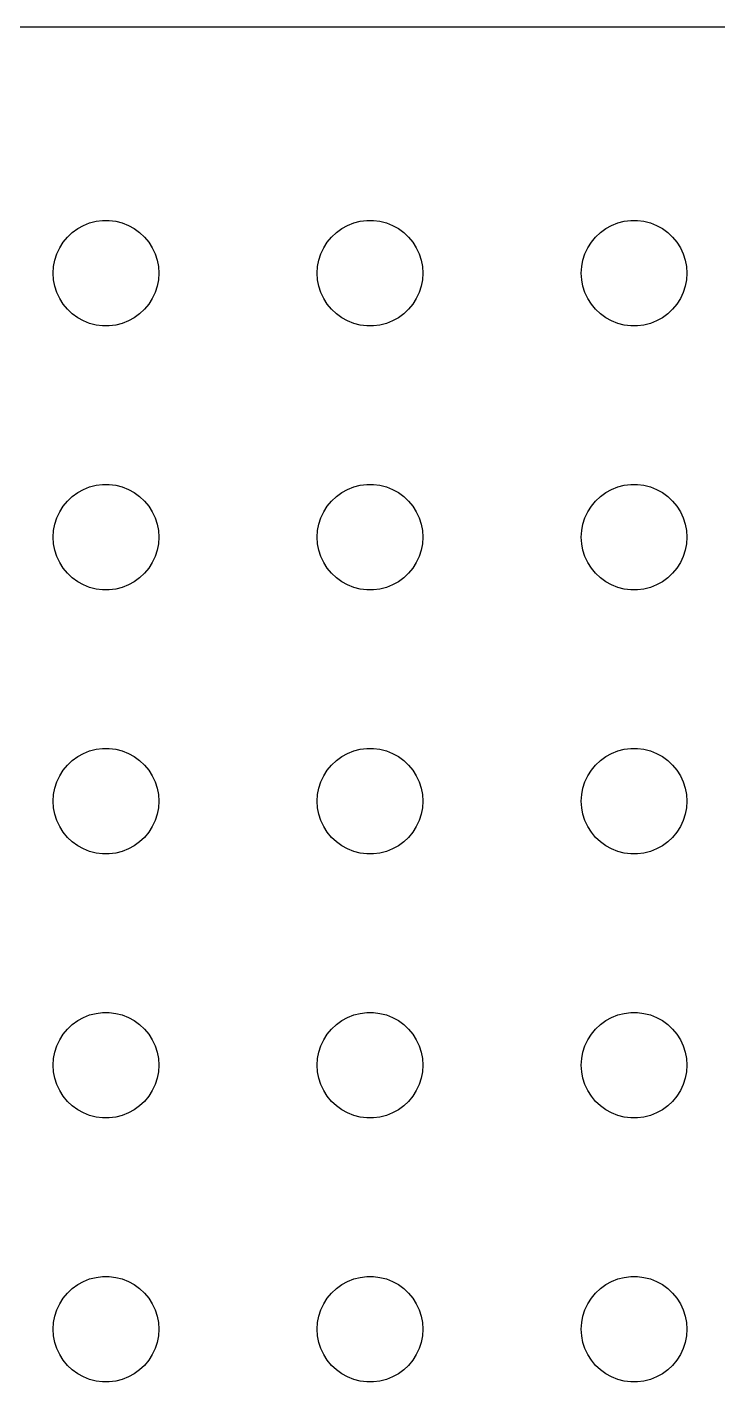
# Model space of a CAD drawing. Header units: metres. Extents: x -37 to 37, y 383 to 793.
# Drawn here: x -2.24 to 17.38, y 670.5 to 708.99 of the extents above; entities that cross this region are included whole.
import ezdxf

# ---------------------------------------------------------------- set-up
doc = ezdxf.new("R2010")
doc.units = ezdxf.units.M

msp = doc.modelspace()

# ---------------------------------------------------------------- linework, layer by layer
for p, q in [((32.3139, 708.99), (-32.3139, 708.99)), ((-0.956131, 703.156), (-0.803726, 703.266)), ((-0.803726, 703.266), (-0.638657, 703.357)), ((-0.638657, 703.357), (-0.463516, 703.427)), ((-0.463516, 703.427), (-0.281067, 703.473)), ((-0.281067, 703.473), (-0.094177, 703.497)), ((-0.094177, 703.497), (0.094177, 703.497)), ((0.094177, 703.497), (0.281067, 703.473)), ((0.281067, 703.473), (0.463516, 703.427)), ((0.463516, 703.427), (0.638657, 703.357)), ((0.638657, 703.357), (0.803726, 703.266)), ((0.803726, 703.266), (0.956131, 703.156)), ((6.54385, 703.156), (6.69626, 703.266)), ((6.69626, 703.266), (6.86133, 703.357)), ((6.86133, 703.357), (7.03647, 703.427)), ((7.03647, 703.427), (7.21892, 703.473)), ((7.21892, 703.473), (7.40581, 703.497)), ((7.40581, 703.497), (7.59418, 703.497)), ((7.59418, 703.497), (7.78107, 703.473)), ((7.78107, 703.473), (7.96352, 703.427)), ((7.96352, 703.427), (8.13866, 703.357)), ((8.13866, 703.357), (8.30373, 703.266)), ((8.30373, 703.266), (8.45613, 703.156)), ((14.0439, 703.156), (14.1963, 703.266)), ((14.1963, 703.266), (14.3613, 703.357)), ((14.3613, 703.357), (14.5365, 703.427)), ((14.5365, 703.427), (14.7189, 703.473)), ((14.7189, 703.473), (14.9058, 703.497)), ((14.9058, 703.497), (15.0942, 703.497)), ((15.0942, 703.497), (15.2811, 703.473)), ((15.2811, 703.473), (15.4635, 703.427)), ((15.4635, 703.427), (15.6387, 703.357)), ((15.6387, 703.357), (15.8037, 703.266)), ((15.8037, 703.266), (15.9561, 703.156)), ((-1.31445, 702.723), (-1.21352, 702.882)), ((-1.21352, 702.882), (-1.09344, 703.027)), ((-1.09344, 703.027), (-0.956131, 703.156)), ((0.956131, 703.156), (1.09344, 703.027)), ((1.09344, 703.027), (1.21352, 702.882)), ((1.21352, 702.882), (1.31445, 702.723)), ((6.18553, 702.723), (6.28647, 702.882)), ((6.28647, 702.882), (6.40654, 703.027)), ((6.40654, 703.027), (6.54385, 703.156)), ((8.45613, 703.156), (8.59344, 703.027)), ((8.59344, 703.027), (8.71352, 702.882)), ((8.71352, 702.882), (8.81445, 702.723)), ((13.6855, 702.723), (13.7865, 702.882)), ((13.7865, 702.882), (13.9065, 703.027)), ((13.9065, 703.027), (14.0439, 703.156)), ((15.9561, 703.156), (16.0934, 703.027)), ((16.0934, 703.027), (16.2135, 702.882)), ((16.2135, 702.882), (16.3145, 702.723)), ((-1.45287, 702.373), (-1.39465, 702.552)), ((-1.39465, 702.552), (-1.31445, 702.723)), ((1.31445, 702.723), (1.39465, 702.552)), ((1.39465, 702.552), (1.45287, 702.373)), ((6.04712, 702.373), (6.10533, 702.552)), ((6.10533, 702.552), (6.18553, 702.723)), ((8.81445, 702.723), (8.89465, 702.552)), ((8.89465, 702.552), (8.95287, 702.373)), ((13.5471, 702.373), (13.6053, 702.552)), ((13.6053, 702.552), (13.6855, 702.723)), ((16.3145, 702.723), (16.3947, 702.552)), ((16.3947, 702.552), (16.4529, 702.373)), ((-1.5, 702), (-1.48816, 702.188)), ((-1.48816, 702.188), (-1.45287, 702.373)), ((1.45287, 702.373), (1.48816, 702.188)), ((1.48816, 702.188), (1.5, 702)), ((6, 702), (6.01183, 702.188)), ((6.01183, 702.188), (6.04712, 702.373)), ((8.95287, 702.373), (8.98816, 702.188)), ((8.98816, 702.188), (9, 702)), ((13.5, 702), (13.5118, 702.188)), ((13.5118, 702.188), (13.5471, 702.373)), ((16.4529, 702.373), (16.4882, 702.188)), ((16.4882, 702.188), (16.5, 702)), ((-1.48816, 701.812), (-1.5, 702)), ((-1.45287, 701.627), (-1.48816, 701.812)), ((-1.39465, 701.448), (-1.45287, 701.627)), ((1.45287, 701.627), (1.39465, 701.448)), ((1.48816, 701.812), (1.45287, 701.627)), ((1.5, 702), (1.48816, 701.812)), ((6.01183, 701.812), (6, 702)), ((6.04712, 701.627), (6.01183, 701.812)), ((6.10533, 701.448), (6.04712, 701.627)), ((8.95287, 701.627), (8.89465, 701.448)), ((8.98816, 701.812), (8.95287, 701.627)), ((9, 702), (8.98816, 701.812)), ((13.5118, 701.812), (13.5, 702)), ((13.5471, 701.627), (13.5118, 701.812)), ((13.6053, 701.448), (13.5471, 701.627)), ((16.4529, 701.627), (16.3947, 701.448)), ((16.4882, 701.812), (16.4529, 701.627)), ((16.5, 702), (16.4882, 701.812)), ((-1.31445, 701.277), (-1.39465, 701.448)), ((-1.21352, 701.118), (-1.31445, 701.277)), ((1.31445, 701.277), (1.21352, 701.118)), ((1.39465, 701.448), (1.31445, 701.277)), ((6.18553, 701.277), (6.10533, 701.448)), ((6.28647, 701.118), (6.18553, 701.277)), ((8.81445, 701.277), (8.71352, 701.118)), ((8.89465, 701.448), (8.81445, 701.277)), ((13.6855, 701.277), (13.6053, 701.448)), ((13.7865, 701.118), (13.6855, 701.277)), ((16.3145, 701.277), (16.2135, 701.118)), ((16.3947, 701.448), (16.3145, 701.277)), ((-1.09344, 700.973), (-1.21352, 701.118)), ((-0.956131, 700.844), (-1.09344, 700.973)), ((1.09344, 700.973), (0.956131, 700.844)), ((1.21352, 701.118), (1.09344, 700.973)), ((6.40654, 700.973), (6.28647, 701.118)), ((6.54385, 700.844), (6.40654, 700.973)), ((8.59344, 700.973), (8.45613, 700.844)), ((8.71352, 701.118), (8.59344, 700.973)), ((13.9065, 700.973), (13.7865, 701.118)), ((14.0439, 700.844), (13.9065, 700.973)), ((16.0934, 700.973), (15.9561, 700.844)), ((16.2135, 701.118), (16.0934, 700.973)), ((-0.803726, 700.734), (-0.956131, 700.844)), ((-0.638657, 700.643), (-0.803726, 700.734)), ((-0.463516, 700.573), (-0.638657, 700.643)), ((-0.281067, 700.527), (-0.463516, 700.573)), ((-0.094177, 700.503), (-0.281067, 700.527)), ((0.094177, 700.503), (-0.094177, 700.503)), ((0.281067, 700.527), (0.094177, 700.503)), ((0.463516, 700.573), (0.281067, 700.527)), ((0.638657, 700.643), (0.463516, 700.573)), ((0.803726, 700.734), (0.638657, 700.643)), ((0.956131, 700.844), (0.803726, 700.734)), ((6.69626, 700.734), (6.54385, 700.844)), ((6.86133, 700.643), (6.69626, 700.734)), ((7.03647, 700.573), (6.86133, 700.643)), ((7.21892, 700.527), (7.03647, 700.573)), ((7.40581, 700.503), (7.21892, 700.527)), ((7.59418, 700.503), (7.40581, 700.503)), ((7.78107, 700.527), (7.59418, 700.503)), ((7.96352, 700.573), (7.78107, 700.527)), ((8.13866, 700.643), (7.96352, 700.573)), ((8.30373, 700.734), (8.13866, 700.643)), ((8.45613, 700.844), (8.30373, 700.734)), ((14.1963, 700.734), (14.0439, 700.844)), ((14.3613, 700.643), (14.1963, 700.734)), ((14.5365, 700.573), (14.3613, 700.643)), ((14.7189, 700.527), (14.5365, 700.573)), ((14.9058, 700.503), (14.7189, 700.527)), ((15.0942, 700.503), (14.9058, 700.503)), ((15.2811, 700.527), (15.0942, 700.503)), ((15.4635, 700.573), (15.2811, 700.527)), ((15.6387, 700.643), (15.4635, 700.573)), ((15.8037, 700.734), (15.6387, 700.643)), ((15.9561, 700.844), (15.8037, 700.734)), ((-0.803726, 695.766), (-0.638657, 695.857)), ((-0.638657, 695.857), (-0.463516, 695.927)), ((-0.463516, 695.927), (-0.281067, 695.973)), ((-0.281067, 695.973), (-0.094177, 695.997)), ((-0.094177, 695.997), (0.094177, 695.997)), ((0.094177, 695.997), (0.281067, 695.973)), ((0.281067, 695.973), (0.463516, 695.927)), ((0.463516, 695.927), (0.638657, 695.857)), ((0.638657, 695.857), (0.803726, 695.766)), ((6.69626, 695.766), (6.86133, 695.857)), ((6.86133, 695.857), (7.03647, 695.927)), ((7.03647, 695.927), (7.21892, 695.973)), ((7.21892, 695.973), (7.40581, 695.997)), ((7.40581, 695.997), (7.59418, 695.997)), ((7.59418, 695.997), (7.78107, 695.973)), ((7.78107, 695.973), (7.96352, 695.927)), ((7.96352, 695.927), (8.13866, 695.857)), ((8.13866, 695.857), (8.30373, 695.766)), ((14.1963, 695.766), (14.3613, 695.857)), ((14.3613, 695.857), (14.5365, 695.927)), ((14.5365, 695.927), (14.7189, 695.973)), ((14.7189, 695.973), (14.9058, 695.997)), ((14.9058, 695.997), (15.0942, 695.997)), ((15.0942, 695.997), (15.2811, 695.973)), ((15.2811, 695.973), (15.4635, 695.927)), ((15.4635, 695.927), (15.6387, 695.857)), ((15.6387, 695.857), (15.8037, 695.766)), ((-1.21352, 695.382), (-1.09344, 695.527)), ((-1.09344, 695.527), (-0.956131, 695.656)), ((-0.956131, 695.656), (-0.803726, 695.766)), ((0.803726, 695.766), (0.956131, 695.656)), ((0.956131, 695.656), (1.09344, 695.527)), ((1.09344, 695.527), (1.21352, 695.382)), ((6.28647, 695.382), (6.40654, 695.527)), ((6.40654, 695.527), (6.54385, 695.656)), ((6.54385, 695.656), (6.69626, 695.766)), ((8.30373, 695.766), (8.45613, 695.656)), ((8.45613, 695.656), (8.59344, 695.527)), ((8.59344, 695.527), (8.71352, 695.382)), ((13.7865, 695.382), (13.9065, 695.527)), ((13.9065, 695.527), (14.0439, 695.656)), ((14.0439, 695.656), (14.1963, 695.766)), ((15.8037, 695.766), (15.9561, 695.656)), ((15.9561, 695.656), (16.0934, 695.527)), ((16.0934, 695.527), (16.2135, 695.382)), ((-1.39465, 695.052), (-1.31445, 695.223)), ((-1.31445, 695.223), (-1.21352, 695.382)), ((1.21352, 695.382), (1.31445, 695.223)), ((1.31445, 695.223), (1.39465, 695.052)), ((6.10533, 695.052), (6.18553, 695.223)), ((6.18553, 695.223), (6.28647, 695.382)), ((8.71352, 695.382), (8.81445, 695.223)), ((8.81445, 695.223), (8.89465, 695.052)), ((13.6053, 695.052), (13.6855, 695.223)), ((13.6855, 695.223), (13.7865, 695.382)), ((16.2135, 695.382), (16.3145, 695.223)), ((16.3145, 695.223), (16.3947, 695.052)), ((-1.48816, 694.688), (-1.45287, 694.873)), ((-1.45287, 694.873), (-1.39465, 695.052)), ((1.39465, 695.052), (1.45287, 694.873)), ((1.45287, 694.873), (1.48816, 694.688)), ((6.01183, 694.688), (6.04712, 694.873)), ((6.04712, 694.873), (6.10533, 695.052)), ((8.89465, 695.052), (8.95287, 694.873)), ((8.95287, 694.873), (8.98816, 694.688)), ((13.5118, 694.688), (13.5471, 694.873)), ((13.5471, 694.873), (13.6053, 695.052)), ((16.3947, 695.052), (16.4529, 694.873)), ((16.4529, 694.873), (16.4882, 694.688)), ((-1.5, 694.5), (-1.48816, 694.688)), ((-1.48816, 694.312), (-1.5, 694.5)), ((-1.45287, 694.127), (-1.48816, 694.312)), ((1.48816, 694.312), (1.45287, 694.127)), ((1.48816, 694.688), (1.5, 694.5)), ((1.5, 694.5), (1.48816, 694.312)), ((6, 694.5), (6.01183, 694.688)), ((6.01183, 694.312), (6, 694.5)), ((6.04712, 694.127), (6.01183, 694.312)), ((8.98816, 694.312), (8.95287, 694.127)), ((8.98816, 694.688), (9, 694.5)), ((9, 694.5), (8.98816, 694.312)), ((13.5, 694.5), (13.5118, 694.688)), ((13.5118, 694.312), (13.5, 694.5)), ((13.5471, 694.127), (13.5118, 694.312)), ((16.4882, 694.312), (16.4529, 694.127)), ((16.4882, 694.688), (16.5, 694.5)), ((16.5, 694.5), (16.4882, 694.312)), ((-1.39465, 693.948), (-1.45287, 694.127)), ((-1.31445, 693.777), (-1.39465, 693.948)), ((1.39465, 693.948), (1.31445, 693.777)), ((1.45287, 694.127), (1.39465, 693.948)), ((6.10533, 693.948), (6.04712, 694.127)), ((6.18553, 693.777), (6.10533, 693.948)), ((8.89465, 693.948), (8.81445, 693.777)), ((8.95287, 694.127), (8.89465, 693.948)), ((13.6053, 693.948), (13.5471, 694.127)), ((13.6855, 693.777), (13.6053, 693.948)), ((16.3947, 693.948), (16.3145, 693.777)), ((16.4529, 694.127), (16.3947, 693.948)), ((-1.21352, 693.618), (-1.31445, 693.777)), ((-1.09344, 693.473), (-1.21352, 693.618)), ((1.21352, 693.618), (1.09344, 693.473)), ((1.31445, 693.777), (1.21352, 693.618)), ((6.28647, 693.618), (6.18553, 693.777)), ((6.40654, 693.473), (6.28647, 693.618)), ((8.71352, 693.618), (8.59344, 693.473)), ((8.81445, 693.777), (8.71352, 693.618)), ((13.7865, 693.618), (13.6855, 693.777)), ((13.9065, 693.473), (13.7865, 693.618)), ((16.2135, 693.618), (16.0934, 693.473)), ((16.3145, 693.777), (16.2135, 693.618)), ((-0.956131, 693.344), (-1.09344, 693.473)), ((-0.803726, 693.234), (-0.956131, 693.344)), ((-0.638657, 693.143), (-0.803726, 693.234)), ((0.803726, 693.234), (0.638657, 693.143)), ((0.956131, 693.344), (0.803726, 693.234)), ((1.09344, 693.473), (0.956131, 693.344)), ((6.54385, 693.344), (6.40654, 693.473)), ((6.69626, 693.234), (6.54385, 693.344)), ((6.86133, 693.143), (6.69626, 693.234)), ((8.30373, 693.234), (8.13866, 693.143)), ((8.45613, 693.344), (8.30373, 693.234)), ((8.59344, 693.473), (8.45613, 693.344)), ((14.0439, 693.344), (13.9065, 693.473)), ((14.1963, 693.234), (14.0439, 693.344)), ((14.3613, 693.143), (14.1963, 693.234)), ((15.8037, 693.234), (15.6387, 693.143)), ((15.9561, 693.344), (15.8037, 693.234)), ((16.0934, 693.473), (15.9561, 693.344)), ((-0.463516, 693.073), (-0.638657, 693.143)), ((-0.281067, 693.027), (-0.463516, 693.073)), ((-0.094177, 693.003), (-0.281067, 693.027)), ((0.094177, 693.003), (-0.094177, 693.003)), ((0.281067, 693.027), (0.094177, 693.003)), ((0.463516, 693.073), (0.281067, 693.027)), ((0.638657, 693.143), (0.463516, 693.073)), ((7.03647, 693.073), (6.86133, 693.143)), ((7.21892, 693.027), (7.03647, 693.073)), ((7.40581, 693.003), (7.21892, 693.027)), ((7.59418, 693.003), (7.40581, 693.003)), ((7.78107, 693.027), (7.59418, 693.003)), ((7.96352, 693.073), (7.78107, 693.027)), ((8.13866, 693.143), (7.96352, 693.073)), ((14.5365, 693.073), (14.3613, 693.143)), ((14.7189, 693.027), (14.5365, 693.073)), ((14.9058, 693.003), (14.7189, 693.027)), ((15.0942, 693.003), (14.9058, 693.003)), ((15.2811, 693.027), (15.0942, 693.003)), ((15.4635, 693.073), (15.2811, 693.027)), ((15.6387, 693.143), (15.4635, 693.073)), ((-1.09344, 688.027), (-0.956131, 688.156)), ((-0.956131, 688.156), (-0.803726, 688.266)), ((-0.803726, 688.266), (-0.638657, 688.357)), ((-0.638657, 688.357), (-0.463516, 688.427)), ((-0.463516, 688.427), (-0.281067, 688.473)), ((-0.281067, 688.473), (-0.094177, 688.497)), ((-0.094177, 688.497), (0.094177, 688.497)), ((0.094177, 688.497), (0.281067, 688.473)), ((0.281067, 688.473), (0.463516, 688.427)), ((0.463516, 688.427), (0.638657, 688.357)), ((0.638657, 688.357), (0.803726, 688.266)), ((0.803726, 688.266), (0.956131, 688.156)), ((0.956131, 688.156), (1.09344, 688.027)), ((6.40654, 688.027), (6.54385, 688.156)), ((6.54385, 688.156), (6.69626, 688.266)), ((6.69626, 688.266), (6.86133, 688.357)), ((6.86133, 688.357), (7.03647, 688.427)), ((7.03647, 688.427), (7.21892, 688.473)), ((7.21892, 688.473), (7.40581, 688.497)), ((7.40581, 688.497), (7.59418, 688.497)), ((7.59418, 688.497), (7.78107, 688.473)), ((7.78107, 688.473), (7.96352, 688.427)), ((7.96352, 688.427), (8.13866, 688.357)), ((8.13866, 688.357), (8.30373, 688.266)), ((8.30373, 688.266), (8.45613, 688.156)), ((8.45613, 688.156), (8.59344, 688.027)), ((13.9065, 688.027), (14.0439, 688.156)), ((14.0439, 688.156), (14.1963, 688.266)), ((14.1963, 688.266), (14.3613, 688.357)), ((14.3613, 688.357), (14.5365, 688.427)), ((14.5365, 688.427), (14.7189, 688.473)), ((14.7189, 688.473), (14.9058, 688.497)), ((14.9058, 688.497), (15.0942, 688.497)), ((15.0942, 688.497), (15.2811, 688.473)), ((15.2811, 688.473), (15.4635, 688.427)), ((15.4635, 688.427), (15.6387, 688.357)), ((15.6387, 688.357), (15.8037, 688.266)), ((15.8037, 688.266), (15.9561, 688.156)), ((15.9561, 688.156), (16.0934, 688.027)), ((-1.31445, 687.723), (-1.21352, 687.882)), ((-1.21352, 687.882), (-1.09344, 688.027)), ((1.09344, 688.027), (1.21352, 687.882)), ((1.21352, 687.882), (1.31445, 687.723)), ((6.18553, 687.723), (6.28647, 687.882)), ((6.28647, 687.882), (6.40654, 688.027)), ((8.59344, 688.027), (8.71352, 687.882)), ((8.71352, 687.882), (8.81445, 687.723)), ((13.6855, 687.723), (13.7865, 687.882)), ((13.7865, 687.882), (13.9065, 688.027)), ((16.0934, 688.027), (16.2135, 687.882)), ((16.2135, 687.882), (16.3145, 687.723)), ((-1.45287, 687.373), (-1.39465, 687.552)), ((-1.39465, 687.552), (-1.31445, 687.723)), ((1.31445, 687.723), (1.39465, 687.552)), ((1.39465, 687.552), (1.45287, 687.373)), ((6.04712, 687.373), (6.10533, 687.552)), ((6.10533, 687.552), (6.18553, 687.723)), ((8.81445, 687.723), (8.89465, 687.552)), ((8.89465, 687.552), (8.95287, 687.373)), ((13.5471, 687.373), (13.6053, 687.552)), ((13.6053, 687.552), (13.6855, 687.723)), ((16.3145, 687.723), (16.3947, 687.552)), ((16.3947, 687.552), (16.4529, 687.373)), ((-1.5, 687), (-1.48816, 687.188)), ((-1.48816, 686.812), (-1.5, 687)), ((-1.48816, 687.188), (-1.45287, 687.373)), ((1.45287, 687.373), (1.48816, 687.188)), ((1.48816, 687.188), (1.5, 687)), ((1.5, 687), (1.48816, 686.812)), ((6, 687), (6.01183, 687.188)), ((6.01183, 686.812), (6, 687)), ((6.01183, 687.188), (6.04712, 687.373)), ((8.95287, 687.373), (8.98816, 687.188)), ((8.98816, 687.188), (9, 687)), ((9, 687), (8.98816, 686.812)), ((13.5, 687), (13.5118, 687.188)), ((13.5118, 686.812), (13.5, 687)), ((13.5118, 687.188), (13.5471, 687.373)), ((16.4529, 687.373), (16.4882, 687.188)), ((16.4882, 687.188), (16.5, 687)), ((16.5, 687), (16.4882, 686.812)), ((-1.45287, 686.627), (-1.48816, 686.812)), ((-1.39465, 686.448), (-1.45287, 686.627)), ((1.45287, 686.627), (1.39465, 686.448)), ((1.48816, 686.812), (1.45287, 686.627)), ((6.04712, 686.627), (6.01183, 686.812)), ((6.10533, 686.448), (6.04712, 686.627)), ((8.95287, 686.627), (8.89465, 686.448)), ((8.98816, 686.812), (8.95287, 686.627)), ((13.5471, 686.627), (13.5118, 686.812)), ((13.6053, 686.448), (13.5471, 686.627)), ((16.4529, 686.627), (16.3947, 686.448)), ((16.4882, 686.812), (16.4529, 686.627)), ((-1.31445, 686.277), (-1.39465, 686.448)), ((-1.21352, 686.118), (-1.31445, 686.277)), ((1.31445, 686.277), (1.21352, 686.118)), ((1.39465, 686.448), (1.31445, 686.277)), ((6.18553, 686.277), (6.10533, 686.448)), ((6.28647, 686.118), (6.18553, 686.277)), ((8.81445, 686.277), (8.71352, 686.118)), ((8.89465, 686.448), (8.81445, 686.277)), ((13.6855, 686.277), (13.6053, 686.448)), ((13.7865, 686.118), (13.6855, 686.277)), ((16.3145, 686.277), (16.2135, 686.118)), ((16.3947, 686.448), (16.3145, 686.277)), ((-1.09344, 685.973), (-1.21352, 686.118)), ((-0.956131, 685.844), (-1.09344, 685.973)), ((-0.803726, 685.734), (-0.956131, 685.844)), ((0.956131, 685.844), (0.803726, 685.734)), ((1.09344, 685.973), (0.956131, 685.844)), ((1.21352, 686.118), (1.09344, 685.973)), ((6.40654, 685.973), (6.28647, 686.118)), ((6.54385, 685.844), (6.40654, 685.973)), ((6.69626, 685.734), (6.54385, 685.844)), ((8.45613, 685.844), (8.30373, 685.734)), ((8.59344, 685.973), (8.45613, 685.844)), ((8.71352, 686.118), (8.59344, 685.973)), ((13.9065, 685.973), (13.7865, 686.118)), ((14.0439, 685.844), (13.9065, 685.973)), ((14.1963, 685.734), (14.0439, 685.844)), ((15.9561, 685.844), (15.8037, 685.734)), ((16.0934, 685.973), (15.9561, 685.844)), ((16.2135, 686.118), (16.0934, 685.973)), ((-0.638657, 685.643), (-0.803726, 685.734)), ((-0.463516, 685.573), (-0.638657, 685.643)), ((-0.281067, 685.527), (-0.463516, 685.573)), ((-0.094177, 685.503), (-0.281067, 685.527)), ((0.094177, 685.503), (-0.094177, 685.503)), ((0.281067, 685.527), (0.094177, 685.503)), ((0.463516, 685.573), (0.281067, 685.527)), ((0.638657, 685.643), (0.463516, 685.573)), ((0.803726, 685.734), (0.638657, 685.643)), ((6.86133, 685.643), (6.69626, 685.734)), ((7.03647, 685.573), (6.86133, 685.643)), ((7.21892, 685.527), (7.03647, 685.573)), ((7.40581, 685.503), (7.21892, 685.527)), ((7.59418, 685.503), (7.40581, 685.503)), ((7.78107, 685.527), (7.59418, 685.503)), ((7.96352, 685.573), (7.78107, 685.527)), ((8.13866, 685.643), (7.96352, 685.573)), ((8.30373, 685.734), (8.13866, 685.643)), ((14.3613, 685.643), (14.1963, 685.734)), ((14.5365, 685.573), (14.3613, 685.643)), ((14.7189, 685.527), (14.5365, 685.573)), ((14.9058, 685.503), (14.7189, 685.527)), ((15.0942, 685.503), (14.9058, 685.503)), ((15.2811, 685.527), (15.0942, 685.503)), ((15.4635, 685.573), (15.2811, 685.527)), ((15.6387, 685.643), (15.4635, 685.573)), ((15.8037, 685.734), (15.6387, 685.643)), ((-0.803726, 680.766), (-0.638657, 680.857)), ((-0.638657, 680.857), (-0.463516, 680.927)), ((-0.463516, 680.927), (-0.281067, 680.973)), ((-0.281067, 680.973), (-0.094177, 680.997)), ((-0.094177, 680.997), (0.094177, 680.997)), ((0.094177, 680.997), (0.281067, 680.973)), ((0.281067, 680.973), (0.463516, 680.927)), ((0.463516, 680.927), (0.638657, 680.857)), ((0.638657, 680.857), (0.803726, 680.766)), ((6.69626, 680.766), (6.86133, 680.857)), ((6.86133, 680.857), (7.03647, 680.927)), ((7.03647, 680.927), (7.21892, 680.973)), ((7.21892, 680.973), (7.40581, 680.997)), ((7.40581, 680.997), (7.59418, 680.997)), ((7.59418, 680.997), (7.78107, 680.973)), ((7.78107, 680.973), (7.96352, 680.927)), ((7.96352, 680.927), (8.13866, 680.857)), ((8.13866, 680.857), (8.30373, 680.766)), ((14.1963, 680.766), (14.3613, 680.857)), ((14.3613, 680.857), (14.5365, 680.927)), ((14.5365, 680.927), (14.7189, 680.973)), ((14.7189, 680.973), (14.9058, 680.997)), ((14.9058, 680.997), (15.0942, 680.997)), ((15.0942, 680.997), (15.2811, 680.973)), ((15.2811, 680.973), (15.4635, 680.927)), ((15.4635, 680.927), (15.6387, 680.857)), ((15.6387, 680.857), (15.8037, 680.766)), ((-1.21352, 680.382), (-1.09344, 680.527)), ((-1.09344, 680.527), (-0.956131, 680.656)), ((-0.956131, 680.656), (-0.803726, 680.766)), ((0.803726, 680.766), (0.956131, 680.656)), ((0.956131, 680.656), (1.09344, 680.527)), ((1.09344, 680.527), (1.21352, 680.382)), ((6.28647, 680.382), (6.40654, 680.527)), ((6.40654, 680.527), (6.54385, 680.656)), ((6.54385, 680.656), (6.69626, 680.766)), ((8.30373, 680.766), (8.45613, 680.656)), ((8.45613, 680.656), (8.59344, 680.527)), ((8.59344, 680.527), (8.71352, 680.382)), ((13.7865, 680.382), (13.9065, 680.527)), ((13.9065, 680.527), (14.0439, 680.656)), ((14.0439, 680.656), (14.1963, 680.766)), ((15.8037, 680.766), (15.9561, 680.656)), ((15.9561, 680.656), (16.0934, 680.527)), ((16.0934, 680.527), (16.2135, 680.382)), ((-1.39465, 680.052), (-1.31445, 680.223)), ((-1.31445, 680.223), (-1.21352, 680.382)), ((1.21352, 680.382), (1.31445, 680.223)), ((1.31445, 680.223), (1.39465, 680.052)), ((6.10533, 680.052), (6.18553, 680.223)), ((6.18553, 680.223), (6.28647, 680.382)), ((8.71352, 680.382), (8.81445, 680.223)), ((8.81445, 680.223), (8.89465, 680.052)), ((13.6053, 680.052), (13.6855, 680.223)), ((13.6855, 680.223), (13.7865, 680.382)), ((16.2135, 680.382), (16.3145, 680.223)), ((16.3145, 680.223), (16.3947, 680.052)), ((-1.5, 679.5), (-1.48816, 679.688)), ((-1.48816, 679.688), (-1.45287, 679.873)), ((-1.45287, 679.873), (-1.39465, 680.052)), ((1.39465, 680.052), (1.45287, 679.873)), ((1.45287, 679.873), (1.48816, 679.688)), ((1.48816, 679.688), (1.5, 679.5)), ((6, 679.5), (6.01183, 679.688)), ((6.01183, 679.688), (6.04712, 679.873)), ((6.04712, 679.873), (6.10533, 680.052)), ((8.89465, 680.052), (8.95287, 679.873)), ((8.95287, 679.873), (8.98816, 679.688)), ((8.98816, 679.688), (9, 679.5)), ((13.5, 679.5), (13.5118, 679.688)), ((13.5118, 679.688), (13.5471, 679.873)), ((13.5471, 679.873), (13.6053, 680.052)), ((16.3947, 680.052), (16.4529, 679.873)), ((16.4529, 679.873), (16.4882, 679.688)), ((16.4882, 679.688), (16.5, 679.5)), ((-1.48816, 679.312), (-1.5, 679.5)), ((-1.45287, 679.127), (-1.48816, 679.312)), ((1.48816, 679.312), (1.45287, 679.127)), ((1.5, 679.5), (1.48816, 679.312)), ((6.01183, 679.312), (6, 679.5)), ((6.04712, 679.127), (6.01183, 679.312)), ((8.98816, 679.312), (8.95287, 679.127)), ((9, 679.5), (8.98816, 679.312)), ((13.5118, 679.312), (13.5, 679.5)), ((13.5471, 679.127), (13.5118, 679.312)), ((16.4882, 679.312), (16.4529, 679.127)), ((16.5, 679.5), (16.4882, 679.312)), ((-1.39465, 678.948), (-1.45287, 679.127)), ((-1.31445, 678.777), (-1.39465, 678.948)), ((1.39465, 678.948), (1.31445, 678.777)), ((1.45287, 679.127), (1.39465, 678.948)), ((6.10533, 678.948), (6.04712, 679.127)), ((6.18553, 678.777), (6.10533, 678.948)), ((8.89465, 678.948), (8.81445, 678.777)), ((8.95287, 679.127), (8.89465, 678.948)), ((13.6053, 678.948), (13.5471, 679.127)), ((13.6855, 678.777), (13.6053, 678.948)), ((16.3947, 678.948), (16.3145, 678.777)), ((16.4529, 679.127), (16.3947, 678.948)), ((-1.21352, 678.618), (-1.31445, 678.777)), ((-1.09344, 678.473), (-1.21352, 678.618)), ((1.21352, 678.618), (1.09344, 678.473)), ((1.31445, 678.777), (1.21352, 678.618)), ((6.28647, 678.618), (6.18553, 678.777)), ((6.40654, 678.473), (6.28647, 678.618)), ((8.71352, 678.618), (8.59344, 678.473)), ((8.81445, 678.777), (8.71352, 678.618)), ((13.7865, 678.618), (13.6855, 678.777)), ((13.9065, 678.473), (13.7865, 678.618)), ((16.2135, 678.618), (16.0934, 678.473)), ((16.3145, 678.777), (16.2135, 678.618)), ((-0.956131, 678.344), (-1.09344, 678.473)), ((-0.803726, 678.234), (-0.956131, 678.344)), ((-0.638657, 678.143), (-0.803726, 678.234)), ((-0.463516, 678.073), (-0.638657, 678.143)), ((0.638657, 678.143), (0.463516, 678.073)), ((0.803726, 678.234), (0.638657, 678.143)), ((0.956131, 678.344), (0.803726, 678.234)), ((1.09344, 678.473), (0.956131, 678.344)), ((6.54385, 678.344), (6.40654, 678.473)), ((6.69626, 678.234), (6.54385, 678.344)), ((6.86133, 678.143), (6.69626, 678.234)), ((7.03647, 678.073), (6.86133, 678.143)), ((8.13866, 678.143), (7.96352, 678.073)), ((8.30373, 678.234), (8.13866, 678.143)), ((8.45613, 678.344), (8.30373, 678.234)), ((8.59344, 678.473), (8.45613, 678.344)), ((14.0439, 678.344), (13.9065, 678.473)), ((14.1963, 678.234), (14.0439, 678.344)), ((14.3613, 678.143), (14.1963, 678.234)), ((14.5365, 678.073), (14.3613, 678.143)), ((15.6387, 678.143), (15.4635, 678.073)), ((15.8037, 678.234), (15.6387, 678.143)), ((15.9561, 678.344), (15.8037, 678.234)), ((16.0934, 678.473), (15.9561, 678.344)), ((-0.281067, 678.027), (-0.463516, 678.073)), ((-0.094177, 678.003), (-0.281067, 678.027)), ((0.094177, 678.003), (-0.094177, 678.003)), ((0.281067, 678.027), (0.094177, 678.003)), ((0.463516, 678.073), (0.281067, 678.027)), ((7.21892, 678.027), (7.03647, 678.073)), ((7.40581, 678.003), (7.21892, 678.027)), ((7.59418, 678.003), (7.40581, 678.003)), ((7.78107, 678.027), (7.59418, 678.003)), ((7.96352, 678.073), (7.78107, 678.027)), ((14.7189, 678.027), (14.5365, 678.073)), ((14.9058, 678.003), (14.7189, 678.027)), ((15.0942, 678.003), (14.9058, 678.003)), ((15.2811, 678.027), (15.0942, 678.003)), ((15.4635, 678.073), (15.2811, 678.027)), ((-1.09344, 673.027), (-0.956131, 673.156)), ((-0.956131, 673.156), (-0.803726, 673.266)), ((-0.803726, 673.266), (-0.638657, 673.357)), ((-0.638657, 673.357), (-0.463516, 673.427)), ((-0.463516, 673.427), (-0.281067, 673.473)), ((-0.281067, 673.473), (-0.094177, 673.497)), ((-0.094177, 673.497), (0.094177, 673.497)), ((0.094177, 673.497), (0.281067, 673.473)), ((0.281067, 673.473), (0.463516, 673.427)), ((0.463516, 673.427), (0.638657, 673.357)), ((0.638657, 673.357), (0.803726, 673.266)), ((0.803726, 673.266), (0.956131, 673.156)), ((0.956131, 673.156), (1.09344, 673.027)), ((6.40654, 673.027), (6.54385, 673.156)), ((6.54385, 673.156), (6.69626, 673.266)), ((6.69626, 673.266), (6.86133, 673.357)), ((6.86133, 673.357), (7.03647, 673.427)), ((7.03647, 673.427), (7.21892, 673.473)), ((7.21892, 673.473), (7.40581, 673.497)), ((7.40581, 673.497), (7.59418, 673.497)), ((7.59418, 673.497), (7.78107, 673.473)), ((7.78107, 673.473), (7.96352, 673.427)), ((7.96352, 673.427), (8.13866, 673.357)), ((8.13866, 673.357), (8.30373, 673.266)), ((8.30373, 673.266), (8.45613, 673.156)), ((8.45613, 673.156), (8.59344, 673.027)), ((13.9065, 673.027), (14.0439, 673.156)), ((14.0439, 673.156), (14.1963, 673.266)), ((14.1963, 673.266), (14.3613, 673.357)), ((14.3613, 673.357), (14.5365, 673.427)), ((14.5365, 673.427), (14.7189, 673.473)), ((14.7189, 673.473), (14.9058, 673.497)), ((14.9058, 673.497), (15.0942, 673.497)), ((15.0942, 673.497), (15.2811, 673.473)), ((15.2811, 673.473), (15.4635, 673.427)), ((15.4635, 673.427), (15.6387, 673.357)), ((15.6387, 673.357), (15.8037, 673.266)), ((15.8037, 673.266), (15.9561, 673.156)), ((15.9561, 673.156), (16.0934, 673.027)), ((-1.31445, 672.723), (-1.21352, 672.882)), ((-1.21352, 672.882), (-1.09344, 673.027)), ((1.09344, 673.027), (1.21352, 672.882)), ((1.21352, 672.882), (1.31445, 672.723)), ((6.18553, 672.723), (6.28647, 672.882)), ((6.28647, 672.882), (6.40654, 673.027)), ((8.59344, 673.027), (8.71352, 672.882)), ((8.71352, 672.882), (8.81445, 672.723)), ((13.6855, 672.723), (13.7865, 672.882)), ((13.7865, 672.882), (13.9065, 673.027)), ((16.0934, 673.027), (16.2135, 672.882)), ((16.2135, 672.882), (16.3145, 672.723)), ((-1.48816, 672.188), (-1.45287, 672.373)), ((-1.45287, 672.373), (-1.39465, 672.552)), ((-1.39465, 672.552), (-1.31445, 672.723)), ((1.31445, 672.723), (1.39465, 672.552)), ((1.39465, 672.552), (1.45287, 672.373)), ((1.45287, 672.373), (1.48816, 672.188)), ((6.01183, 672.188), (6.04712, 672.373)), ((6.04712, 672.373), (6.10533, 672.552)), ((6.10533, 672.552), (6.18553, 672.723)), ((8.81445, 672.723), (8.89465, 672.552)), ((8.89465, 672.552), (8.95287, 672.373)), ((8.95287, 672.373), (8.98816, 672.188)), ((13.5118, 672.188), (13.5471, 672.373)), ((13.5471, 672.373), (13.6053, 672.552)), ((13.6053, 672.552), (13.6855, 672.723)), ((16.3145, 672.723), (16.3947, 672.552)), ((16.3947, 672.552), (16.4529, 672.373)), ((16.4529, 672.373), (16.4882, 672.188)), ((-1.5, 672), (-1.48816, 672.188)), ((-1.48816, 671.812), (-1.5, 672)), ((1.48816, 672.188), (1.5, 672)), ((1.5, 672), (1.48816, 671.812)), ((6, 672), (6.01183, 672.188)), ((6.01183, 671.812), (6, 672)), ((8.98816, 672.188), (9, 672)), ((9, 672), (8.98816, 671.812)), ((13.5, 672), (13.5118, 672.188)), ((13.5118, 671.812), (13.5, 672)), ((16.4882, 672.188), (16.5, 672)), ((16.5, 672), (16.4882, 671.812)), ((-1.45287, 671.627), (-1.48816, 671.812)), ((-1.39465, 671.448), (-1.45287, 671.627)), ((1.45287, 671.627), (1.39465, 671.448)), ((1.48816, 671.812), (1.45287, 671.627)), ((6.04712, 671.627), (6.01183, 671.812)), ((6.10533, 671.448), (6.04712, 671.627)), ((8.95287, 671.627), (8.89465, 671.448)), ((8.98816, 671.812), (8.95287, 671.627)), ((13.5471, 671.627), (13.5118, 671.812)), ((13.6053, 671.448), (13.5471, 671.627)), ((16.4529, 671.627), (16.3947, 671.448)), ((16.4882, 671.812), (16.4529, 671.627)), ((-1.31445, 671.277), (-1.39465, 671.448)), ((-1.21352, 671.118), (-1.31445, 671.277)), ((1.31445, 671.277), (1.21352, 671.118)), ((1.39465, 671.448), (1.31445, 671.277)), ((6.18553, 671.277), (6.10533, 671.448)), ((6.28647, 671.118), (6.18553, 671.277)), ((8.81445, 671.277), (8.71352, 671.118)), ((8.89465, 671.448), (8.81445, 671.277)), ((13.6855, 671.277), (13.6053, 671.448)), ((13.7865, 671.118), (13.6855, 671.277)), ((16.3145, 671.277), (16.2135, 671.118)), ((16.3947, 671.448), (16.3145, 671.277)), ((-1.09344, 670.973), (-1.21352, 671.118)), ((-0.956131, 670.844), (-1.09344, 670.973)), ((-0.803726, 670.734), (-0.956131, 670.844)), ((0.956131, 670.844), (0.803726, 670.734)), ((1.09344, 670.973), (0.956131, 670.844)), ((1.21352, 671.118), (1.09344, 670.973)), ((6.40654, 670.973), (6.28647, 671.118)), ((6.54385, 670.844), (6.40654, 670.973)), ((6.69626, 670.734), (6.54385, 670.844)), ((8.45613, 670.844), (8.30373, 670.734)), ((8.59344, 670.973), (8.45613, 670.844)), ((8.71352, 671.118), (8.59344, 670.973)), ((13.9065, 670.973), (13.7865, 671.118)), ((14.0439, 670.844), (13.9065, 670.973)), ((14.1963, 670.734), (14.0439, 670.844)), ((15.9561, 670.844), (15.8037, 670.734)), ((16.0934, 670.973), (15.9561, 670.844)), ((16.2135, 671.118), (16.0934, 670.973)), ((-0.638657, 670.643), (-0.803726, 670.734)), ((-0.463516, 670.573), (-0.638657, 670.643)), ((-0.281067, 670.527), (-0.463516, 670.573)), ((-0.094177, 670.503), (-0.281067, 670.527)), ((0.094177, 670.503), (-0.094177, 670.503)), ((0.281067, 670.527), (0.094177, 670.503)), ((0.463516, 670.573), (0.281067, 670.527)), ((0.638657, 670.643), (0.463516, 670.573)), ((0.803726, 670.734), (0.638657, 670.643)), ((6.86133, 670.643), (6.69626, 670.734)), ((7.03647, 670.573), (6.86133, 670.643)), ((7.21892, 670.527), (7.03647, 670.573)), ((7.40581, 670.503), (7.21892, 670.527)), ((7.59418, 670.503), (7.40581, 670.503)), ((7.78107, 670.527), (7.59418, 670.503)), ((7.96352, 670.573), (7.78107, 670.527)), ((8.13866, 670.643), (7.96352, 670.573)), ((8.30373, 670.734), (8.13866, 670.643)), ((14.3613, 670.643), (14.1963, 670.734)), ((14.5365, 670.573), (14.3613, 670.643)), ((14.7189, 670.527), (14.5365, 670.573)), ((14.9058, 670.503), (14.7189, 670.527)), ((15.0942, 670.503), (14.9058, 670.503)), ((15.2811, 670.527), (15.0942, 670.503)), ((15.4635, 670.573), (15.2811, 670.527)), ((15.6387, 670.643), (15.4635, 670.573)), ((15.8037, 670.734), (15.6387, 670.643))]:
    msp.add_line(p, q)

doc.saveas('drawing.dxf')
